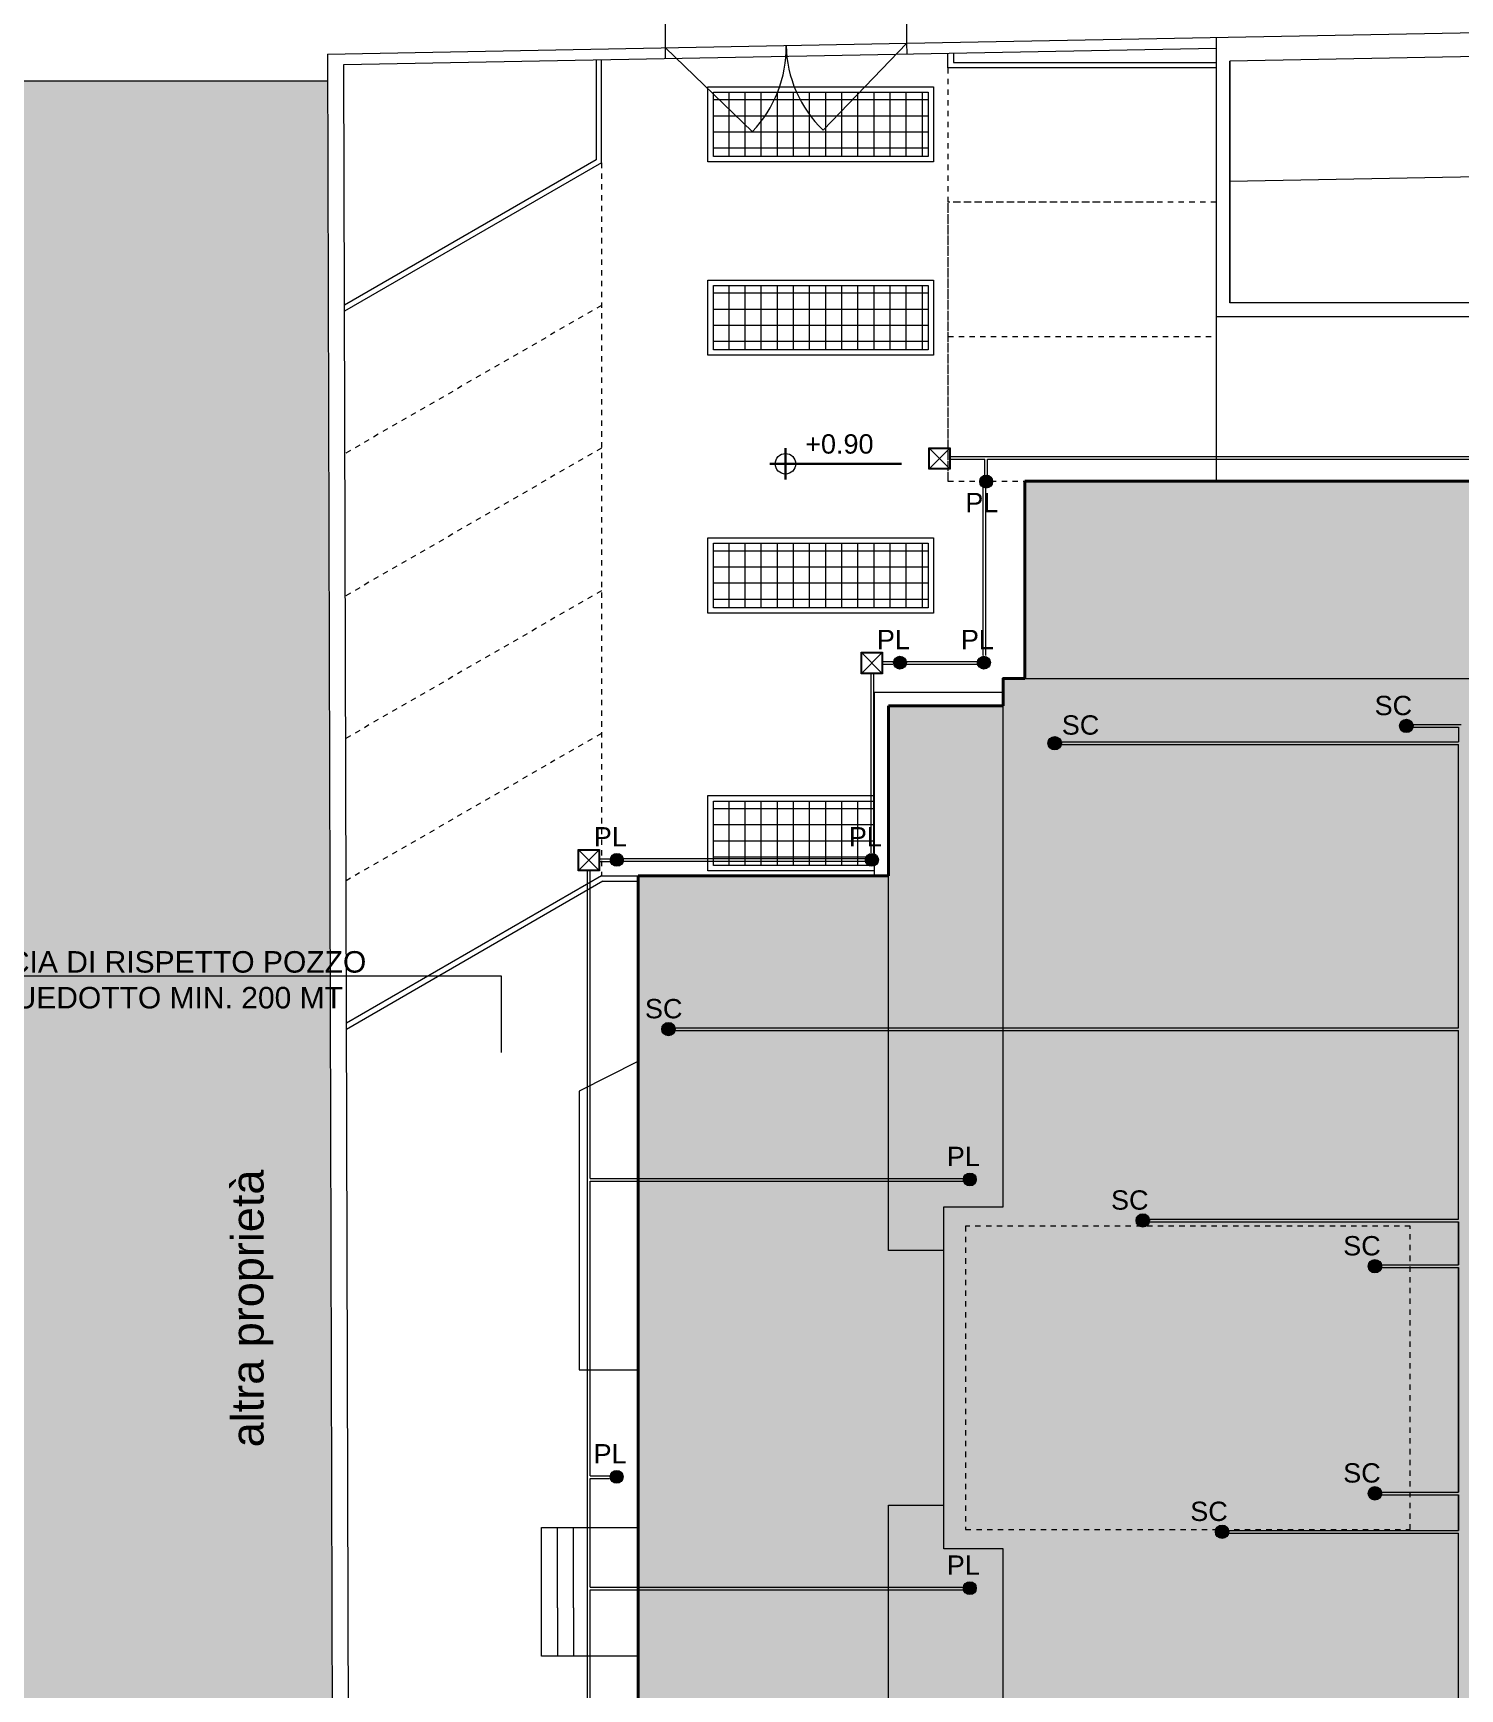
# Model space of a CAD drawing. Header units: millimetres. Extents: x -19 to 261, y -91 to 25.
# Drawn here: x 72.54 to 99.11, y -47.89 to -17.06 of the extents above; entities that cross this region are included whole.
import ezdxf

# ---------------------------------------------------------------- set-up
doc = ezdxf.new("R2010")
doc.units = ezdxf.units.MM
doc.linetypes.add('ALL_S14', pattern=[0.08, 0, -0.08])
doc.linetypes.add('LINEA-LINEETTE2_S13', pattern=[0.1, 0, -0.1])
for name, color, linetype, lineweight, true_color in [('XR$4$Pareti', 7, 'Continuous', 30, 0x000000), ('XR$4$Scale', 7, 'Continuous', 18, 0x000000), ('XR$4$STANDARD_1', 7, 'Continuous', 18, 0x000000), ('XR$4$Testo generale', 7, 'Continuous', 18, 0x000000)]:
    doc.layers.add(name, color=color, linetype=linetype, lineweight=lineweight, true_color=true_color)
doc.styles.add('ARIAL', font='arial.ttf')
pattern_1 = [(0, (0, 0), (0, 0.3), []), (90, (0, 0), (-0.3, 2e-17), [])]

msp = doc.modelspace()

# ---------------------------------------------------------------- hatches: boundary and pattern name
at = {"layer": 'XR$4$STANDARD_1', "lineweight": 5, "true_color": 0x0000ff}
h = msp.add_hatch(dxfattribs=at)
h.set_pattern_fill('RETINO', color=5, scale=0.75, style=0, pattern_type=2)
h.set_pattern_definition([(0, (1.5, 1.5), (0.75, 0.75), [0.75, -0.75]), (90, (1.5, 1.5), (-0.75, 0.75), [0.75, -0.75])])
h.paths.add_polyline_path([(63.85, -5.361), (33.781, -5.361), (33.781, -19.979), (42.397, -19.979), (42.397, -18.979), (51.397, -18.979), (51.397, -19.979), (57.397, -19.979), (57.397, -23.979), (58.897, -23.979), (58.897, -27.479), (56.897, -27.479), (56.897, -30.979), (53.397, -30.979), (53.397, -31.979), (40.897, -31.979), (40.897, -30.979), (33.781, -30.979), (33.781, -79.858), (47.301, -79.799), (47.31, -71.607), (48.194, -71.612), (48.194, -68.151), (47.194, -68.151), (47.194, -63.651), (50.694, -63.651), (50.694, -61.651), (55.694, -61.651), (55.694, -59.651), (56.694, -59.651), (56.694, -54.151), (54.694, -54.151), (54.694, -49.651), (57.694, -49.651), (57.694, -48.151), (64.194, -48.151), (64.194, -51.151), (70.194, -51.151), (70.194, -56.151), (69.194, -56.151), (69.194, -64.151), (70.194, -64.151), (70.194, -69.151), (69.194, -69.151), (69.194, -71.653), (71.806, -71.653), (71.806, -62.797), (78.148, -62.793), (78.027, -17.953), (63.85, -17.953)], flags=0)
h = msp.add_hatch(dxfattribs=at)
h.set_pattern_fill('TRATTEGGIO_4', color=5, scale=0.2, style=0, pattern_type=2)
h.set_pattern_definition(pattern_1)
h.paths.add_polyline_path([(89.208, -18.16), (85.208, -18.16), (85.208, -19.36), (89.208, -19.36)], flags=0)
h = msp.add_hatch(dxfattribs=at)
h.set_pattern_fill('TRATTEGGIO_4', color=5, scale=0.2, style=0, pattern_type=2)
h.set_pattern_definition(pattern_1)
h.paths.add_polyline_path([(89.208, -22.96), (89.208, -21.76), (85.208, -21.76), (85.208, -22.96)], flags=0)
at = {"layer": 'XR$4$STANDARD_1', "lineweight": 18, "true_color": 0x009999}
for points in [[(90.409, -25.406), (90.409, -25.4), (90.408, -25.394), (90.407, -25.387), (90.405, -25.381), (90.404, -25.375), (90.401, -25.369), (90.399, -25.364), (90.396, -25.358), (90.393, -25.352), (90.39, -25.347), (90.387, -25.342), (90.383, -25.337), (90.379, -25.332), (90.374, -25.328), (90.37, -25.323), (90.365, -25.319), (90.36, -25.315), (90.355, -25.312), (90.349, -25.308), (90.344, -25.305), (90.338, -25.303), (90.332, -25.3), (90.327, -25.298), (90.32, -25.296), (90.314, -25.295), (90.308, -25.294), (90.302, -25.293), (90.296, -25.293), (90.289, -25.292), (90.283, -25.293), (90.277, -25.293), (90.271, -25.294), (90.264, -25.295), (90.258, -25.296), (90.252, -25.298), (90.246, -25.3), (90.241, -25.303), (90.235, -25.305), (90.229, -25.308), (90.224, -25.312), (90.219, -25.315), (90.214, -25.319), (90.209, -25.323), (90.205, -25.328), (90.2, -25.332), (90.196, -25.337), (90.192, -25.342), (90.189, -25.347), (90.186, -25.352), (90.183, -25.358), (90.18, -25.364), (90.177, -25.369), (90.175, -25.375), (90.174, -25.381), (90.172, -25.387), (90.171, -25.394), (90.17, -25.4), (90.17, -25.406), (90.169, -25.412), (90.17, -25.419), (90.17, -25.425), (90.171, -25.431), (90.172, -25.437), (90.174, -25.443), (90.175, -25.449), (90.177, -25.455), (90.18, -25.461), (90.183, -25.467), (90.186, -25.472), (90.189, -25.478), (90.192, -25.483), (90.196, -25.488), (90.2, -25.493), (90.205, -25.497), (90.209, -25.502), (90.214, -25.506), (90.219, -25.509), (90.224, -25.513), (90.229, -25.516), (90.235, -25.519), (90.241, -25.522), (90.246, -25.524), (90.252, -25.526), (90.258, -25.528), (90.264, -25.53), (90.271, -25.531), (90.277, -25.532), (90.283, -25.532), (90.289, -25.532), (90.296, -25.532), (90.302, -25.532), (90.308, -25.531), (90.314, -25.53), (90.32, -25.528), (90.327, -25.526), (90.332, -25.524), (90.338, -25.522), (90.344, -25.519), (90.349, -25.516), (90.355, -25.513), (90.36, -25.509), (90.365, -25.506), (90.37, -25.502), (90.374, -25.497), (90.379, -25.493), (90.383, -25.488), (90.387, -25.483), (90.39, -25.478), (90.393, -25.472), (90.396, -25.467), (90.399, -25.461), (90.401, -25.455), (90.404, -25.449), (90.405, -25.443), (90.407, -25.437), (90.408, -25.431), (90.409, -25.425), (90.409, -25.419), (90.409, -25.412)], [(88.563, -28.776), (88.563, -28.77), (88.564, -28.764), (88.565, -28.758), (88.567, -28.752), (88.568, -28.746), (88.57, -28.74), (88.573, -28.734), (88.576, -28.728), (88.579, -28.723), (88.582, -28.717), (88.585, -28.712), (88.589, -28.707), (88.593, -28.702), (88.598, -28.698), (88.602, -28.693), (88.607, -28.689), (88.612, -28.686), (88.617, -28.682), (88.623, -28.679), (88.628, -28.676), (88.634, -28.673), (88.639, -28.671), (88.645, -28.668), (88.651, -28.667), (88.658, -28.665), (88.664, -28.664), (88.67, -28.663), (88.676, -28.663), (88.683, -28.663), (88.689, -28.663), (88.695, -28.663), (88.701, -28.664), (88.707, -28.665), (88.714, -28.667), (88.72, -28.668), (88.726, -28.671), (88.731, -28.673), (88.737, -28.676), (88.743, -28.679), (88.748, -28.682), (88.753, -28.686), (88.758, -28.689), (88.763, -28.693), (88.767, -28.698), (88.772, -28.702), (88.776, -28.707), (88.78, -28.712), (88.783, -28.717), (88.786, -28.723), (88.789, -28.728), (88.792, -28.734), (88.795, -28.74), (88.797, -28.746), (88.798, -28.752), (88.8, -28.758), (88.801, -28.764), (88.802, -28.77), (88.802, -28.776), (88.803, -28.783), (88.802, -28.789), (88.802, -28.795), (88.801, -28.801), (88.8, -28.808), (88.798, -28.814), (88.797, -28.82), (88.795, -28.826), (88.792, -28.831), (88.789, -28.837), (88.786, -28.843), (88.783, -28.848), (88.78, -28.853), (88.776, -28.858), (88.772, -28.863), (88.767, -28.867), (88.763, -28.872), (88.758, -28.876), (88.753, -28.88), (88.748, -28.883), (88.743, -28.887), (88.737, -28.89), (88.731, -28.892), (88.726, -28.895), (88.72, -28.897), (88.714, -28.898), (88.707, -28.9), (88.701, -28.901), (88.695, -28.902), (88.689, -28.902), (88.683, -28.903), (88.676, -28.902), (88.67, -28.902), (88.664, -28.901), (88.658, -28.9), (88.651, -28.898), (88.645, -28.897), (88.639, -28.895), (88.634, -28.892), (88.628, -28.89), (88.623, -28.887), (88.617, -28.883), (88.612, -28.88), (88.607, -28.876), (88.602, -28.872), (88.598, -28.867), (88.593, -28.863), (88.589, -28.858), (88.585, -28.853), (88.582, -28.848), (88.579, -28.843), (88.576, -28.837), (88.573, -28.831), (88.57, -28.826), (88.568, -28.82), (88.567, -28.814), (88.565, -28.808), (88.564, -28.801), (88.563, -28.795), (88.563, -28.789), (88.563, -28.783)], [(90.128, -28.776), (90.128, -28.77), (90.129, -28.764), (90.13, -28.758), (90.132, -28.752), (90.133, -28.746), (90.135, -28.74), (90.138, -28.734), (90.141, -28.728), (90.144, -28.723), (90.147, -28.717), (90.15, -28.712), (90.154, -28.707), (90.158, -28.702), (90.163, -28.698), (90.167, -28.693), (90.172, -28.689), (90.177, -28.686), (90.182, -28.682), (90.187, -28.679), (90.193, -28.676), (90.199, -28.673), (90.204, -28.671), (90.21, -28.668), (90.216, -28.667), (90.223, -28.665), (90.229, -28.664), (90.235, -28.663), (90.241, -28.663), (90.247, -28.663), (90.254, -28.663), (90.26, -28.663), (90.266, -28.664), (90.272, -28.665), (90.279, -28.667), (90.285, -28.668), (90.291, -28.671), (90.296, -28.673), (90.302, -28.676), (90.307, -28.679), (90.313, -28.682), (90.318, -28.686), (90.323, -28.689), (90.328, -28.693), (90.332, -28.698), (90.337, -28.702), (90.341, -28.707), (90.345, -28.712), (90.348, -28.717), (90.351, -28.723), (90.354, -28.728), (90.357, -28.734), (90.36, -28.74), (90.362, -28.746), (90.363, -28.752), (90.365, -28.758), (90.366, -28.764), (90.367, -28.77), (90.367, -28.776), (90.367, -28.783), (90.367, -28.789), (90.367, -28.795), (90.366, -28.801), (90.365, -28.808), (90.363, -28.814), (90.362, -28.82), (90.36, -28.826), (90.357, -28.831), (90.354, -28.837), (90.351, -28.843), (90.348, -28.848), (90.345, -28.853), (90.341, -28.858), (90.337, -28.863), (90.332, -28.867), (90.328, -28.872), (90.323, -28.876), (90.318, -28.88), (90.313, -28.883), (90.307, -28.887), (90.302, -28.89), (90.296, -28.892), (90.291, -28.895), (90.285, -28.897), (90.279, -28.898), (90.272, -28.9), (90.266, -28.901), (90.26, -28.902), (90.254, -28.902), (90.247, -28.903), (90.241, -28.902), (90.235, -28.902), (90.229, -28.901), (90.223, -28.9), (90.216, -28.898), (90.21, -28.897), (90.204, -28.895), (90.199, -28.892), (90.193, -28.89), (90.187, -28.887), (90.182, -28.883), (90.177, -28.88), (90.172, -28.876), (90.167, -28.872), (90.163, -28.867), (90.158, -28.863), (90.154, -28.858), (90.15, -28.853), (90.147, -28.848), (90.144, -28.843), (90.141, -28.837), (90.138, -28.831), (90.135, -28.826), (90.133, -28.82), (90.132, -28.814), (90.13, -28.808), (90.129, -28.801), (90.128, -28.795), (90.128, -28.789), (90.127, -28.783)], [(83.291, -32.449), (83.291, -32.443), (83.292, -32.437), (83.293, -32.431), (83.295, -32.425), (83.297, -32.419), (83.299, -32.413), (83.301, -32.407), (83.304, -32.401), (83.307, -32.396), (83.31, -32.39), (83.314, -32.385), (83.318, -32.38), (83.322, -32.375), (83.326, -32.371), (83.331, -32.367), (83.335, -32.362), (83.34, -32.359), (83.345, -32.355), (83.351, -32.352), (83.356, -32.349), (83.362, -32.346), (83.368, -32.344), (83.374, -32.342), (83.38, -32.34), (83.386, -32.338), (83.392, -32.337), (83.398, -32.336), (83.405, -32.336), (83.411, -32.336), (83.417, -32.336), (83.423, -32.336), (83.43, -32.337), (83.436, -32.338), (83.442, -32.34), (83.448, -32.342), (83.454, -32.344), (83.46, -32.346), (83.465, -32.349), (83.471, -32.352), (83.476, -32.355), (83.481, -32.359), (83.486, -32.362), (83.491, -32.367), (83.496, -32.371), (83.5, -32.375), (83.504, -32.38), (83.508, -32.385), (83.511, -32.39), (83.515, -32.396), (83.518, -32.401), (83.52, -32.407), (83.523, -32.413), (83.525, -32.419), (83.527, -32.425), (83.528, -32.431), (83.529, -32.437), (83.53, -32.443), (83.531, -32.449), (83.531, -32.456), (83.531, -32.462), (83.53, -32.468), (83.529, -32.474), (83.528, -32.481), (83.527, -32.487), (83.525, -32.493), (83.523, -32.499), (83.52, -32.505), (83.518, -32.51), (83.515, -32.516), (83.511, -32.521), (83.508, -32.526), (83.504, -32.531), (83.5, -32.536), (83.496, -32.541), (83.491, -32.545), (83.486, -32.549), (83.481, -32.553), (83.476, -32.556), (83.471, -32.56), (83.465, -32.563), (83.46, -32.565), (83.454, -32.568), (83.448, -32.57), (83.442, -32.572), (83.436, -32.573), (83.43, -32.574), (83.423, -32.575), (83.417, -32.576), (83.411, -32.576), (83.405, -32.576), (83.398, -32.575), (83.392, -32.574), (83.386, -32.573), (83.38, -32.572), (83.374, -32.57), (83.368, -32.568), (83.362, -32.565), (83.356, -32.563), (83.351, -32.56), (83.345, -32.556), (83.34, -32.553), (83.335, -32.549), (83.331, -32.545), (83.326, -32.541), (83.322, -32.536), (83.318, -32.531), (83.314, -32.526), (83.31, -32.521), (83.307, -32.516), (83.304, -32.51), (83.301, -32.505), (83.299, -32.499), (83.297, -32.493), (83.295, -32.487), (83.293, -32.481), (83.292, -32.474), (83.291, -32.468), (83.291, -32.462), (83.291, -32.456)], [(88.041, -32.449), (88.041, -32.443), (88.042, -32.437), (88.043, -32.431), (88.045, -32.425), (88.047, -32.419), (88.049, -32.413), (88.051, -32.407), (88.054, -32.401), (88.057, -32.396), (88.06, -32.39), (88.064, -32.385), (88.068, -32.38), (88.072, -32.375), (88.076, -32.371), (88.081, -32.367), (88.085, -32.362), (88.09, -32.359), (88.095, -32.355), (88.101, -32.352), (88.106, -32.349), (88.112, -32.346), (88.118, -32.344), (88.124, -32.342), (88.13, -32.34), (88.136, -32.338), (88.142, -32.337), (88.148, -32.336), (88.155, -32.336), (88.161, -32.336), (88.167, -32.336), (88.173, -32.336), (88.18, -32.337), (88.186, -32.338), (88.192, -32.34), (88.198, -32.342), (88.204, -32.344), (88.21, -32.346), (88.215, -32.349), (88.221, -32.352), (88.226, -32.355), (88.231, -32.359), (88.236, -32.362), (88.241, -32.367), (88.246, -32.371), (88.25, -32.375), (88.254, -32.38), (88.258, -32.385), (88.261, -32.39), (88.265, -32.396), (88.268, -32.401), (88.27, -32.407), (88.273, -32.413), (88.275, -32.419), (88.277, -32.425), (88.278, -32.431), (88.279, -32.437), (88.28, -32.443), (88.281, -32.449), (88.281, -32.456), (88.281, -32.462), (88.28, -32.468), (88.279, -32.474), (88.278, -32.481), (88.277, -32.487), (88.275, -32.493), (88.273, -32.499), (88.27, -32.505), (88.268, -32.51), (88.265, -32.516), (88.261, -32.521), (88.258, -32.526), (88.254, -32.531), (88.25, -32.536), (88.246, -32.541), (88.241, -32.545), (88.236, -32.549), (88.231, -32.553), (88.226, -32.556), (88.221, -32.56), (88.215, -32.563), (88.21, -32.565), (88.204, -32.568), (88.198, -32.57), (88.192, -32.572), (88.186, -32.573), (88.18, -32.574), (88.173, -32.575), (88.167, -32.576), (88.161, -32.576), (88.155, -32.576), (88.148, -32.575), (88.142, -32.574), (88.136, -32.573), (88.13, -32.572), (88.124, -32.57), (88.118, -32.568), (88.112, -32.565), (88.106, -32.563), (88.101, -32.56), (88.095, -32.556), (88.09, -32.553), (88.085, -32.549), (88.081, -32.545), (88.076, -32.541), (88.072, -32.536), (88.068, -32.531), (88.064, -32.526), (88.06, -32.521), (88.057, -32.516), (88.054, -32.51), (88.051, -32.505), (88.049, -32.499), (88.047, -32.493), (88.045, -32.487), (88.043, -32.481), (88.042, -32.474), (88.041, -32.468), (88.041, -32.462), (88.041, -32.456)], [(89.865, -38.401), (89.865, -38.394), (89.866, -38.388), (89.867, -38.382), (89.869, -38.376), (89.87, -38.37), (89.873, -38.364), (89.875, -38.358), (89.878, -38.352), (89.881, -38.347), (89.884, -38.342), (89.888, -38.336), (89.891, -38.331), (89.895, -38.327), (89.9, -38.322), (89.904, -38.318), (89.909, -38.314), (89.914, -38.31), (89.919, -38.306), (89.925, -38.303), (89.93, -38.3), (89.936, -38.297), (89.942, -38.295), (89.948, -38.293), (89.954, -38.291), (89.96, -38.29), (89.966, -38.288), (89.972, -38.288), (89.978, -38.287), (89.985, -38.287), (89.991, -38.287), (89.997, -38.288), (90.003, -38.288), (90.01, -38.29), (90.016, -38.291), (90.022, -38.293), (90.028, -38.295), (90.033, -38.297), (90.039, -38.3), (90.045, -38.303), (90.05, -38.306), (90.055, -38.31), (90.06, -38.314), (90.065, -38.318), (90.069, -38.322), (90.074, -38.327), (90.078, -38.331), (90.082, -38.336), (90.085, -38.342), (90.089, -38.347), (90.092, -38.352), (90.094, -38.358), (90.097, -38.364), (90.099, -38.37), (90.101, -38.376), (90.102, -38.382), (90.103, -38.388), (90.104, -38.394), (90.104, -38.401), (90.105, -38.407), (90.104, -38.413), (90.104, -38.419), (90.103, -38.426), (90.102, -38.432), (90.101, -38.438), (90.099, -38.444), (90.097, -38.45), (90.094, -38.456), (90.092, -38.461), (90.089, -38.467), (90.085, -38.472), (90.082, -38.477), (90.078, -38.482), (90.074, -38.487), (90.069, -38.492), (90.065, -38.496), (90.06, -38.5), (90.055, -38.504), (90.05, -38.508), (90.045, -38.511), (90.039, -38.514), (90.033, -38.517), (90.028, -38.519), (90.022, -38.521), (90.016, -38.523), (90.01, -38.524), (90.003, -38.525), (89.997, -38.526), (89.991, -38.527), (89.985, -38.527), (89.978, -38.527), (89.972, -38.526), (89.966, -38.525), (89.96, -38.524), (89.954, -38.523), (89.948, -38.521), (89.942, -38.519), (89.936, -38.517), (89.93, -38.514), (89.925, -38.511), (89.919, -38.508), (89.914, -38.504), (89.909, -38.5), (89.904, -38.496), (89.9, -38.492), (89.895, -38.487), (89.891, -38.482), (89.888, -38.477), (89.884, -38.472), (89.881, -38.467), (89.878, -38.461), (89.875, -38.456), (89.873, -38.45), (89.87, -38.444), (89.869, -38.438), (89.867, -38.432), (89.866, -38.426), (89.865, -38.419), (89.865, -38.413), (89.865, -38.407)], [(83.287, -43.938), (83.288, -43.932), (83.288, -43.926), (83.29, -43.919), (83.291, -43.913), (83.293, -43.907), (83.295, -43.901), (83.297, -43.896), (83.3, -43.89), (83.303, -43.884), (83.306, -43.879), (83.31, -43.874), (83.314, -43.869), (83.318, -43.864), (83.322, -43.86), (83.327, -43.855), (83.331, -43.851), (83.336, -43.847), (83.342, -43.844), (83.347, -43.841), (83.352, -43.838), (83.358, -43.835), (83.364, -43.832), (83.37, -43.83), (83.376, -43.829), (83.382, -43.827), (83.388, -43.826), (83.394, -43.825), (83.401, -43.825), (83.407, -43.824), (83.413, -43.825), (83.419, -43.825), (83.426, -43.826), (83.432, -43.827), (83.438, -43.829), (83.444, -43.83), (83.45, -43.832), (83.456, -43.835), (83.461, -43.838), (83.467, -43.841), (83.472, -43.844), (83.477, -43.847), (83.482, -43.851), (83.487, -43.855), (83.492, -43.86), (83.496, -43.864), (83.5, -43.869), (83.504, -43.874), (83.508, -43.879), (83.511, -43.884), (83.514, -43.89), (83.517, -43.896), (83.519, -43.901), (83.521, -43.907), (83.523, -43.913), (83.524, -43.919), (83.525, -43.926), (83.526, -43.932), (83.527, -43.938), (83.527, -43.944), (83.527, -43.951), (83.526, -43.957), (83.525, -43.963), (83.524, -43.969), (83.523, -43.976), (83.521, -43.982), (83.519, -43.987), (83.517, -43.993), (83.514, -43.999), (83.511, -44.004), (83.508, -44.01), (83.504, -44.015), (83.5, -44.02), (83.496, -44.025), (83.492, -44.029), (83.487, -44.034), (83.482, -44.038), (83.477, -44.042), (83.472, -44.045), (83.467, -44.048), (83.461, -44.051), (83.456, -44.054), (83.45, -44.056), (83.444, -44.059), (83.438, -44.06), (83.432, -44.062), (83.426, -44.063), (83.419, -44.064), (83.413, -44.064), (83.407, -44.064), (83.401, -44.064), (83.394, -44.064), (83.388, -44.063), (83.382, -44.062), (83.376, -44.06), (83.37, -44.059), (83.364, -44.056), (83.358, -44.054), (83.352, -44.051), (83.347, -44.048), (83.342, -44.045), (83.336, -44.042), (83.331, -44.038), (83.327, -44.034), (83.322, -44.029), (83.318, -44.025), (83.314, -44.02), (83.31, -44.015), (83.306, -44.01), (83.303, -44.004), (83.3, -43.999), (83.297, -43.993), (83.295, -43.987), (83.293, -43.982), (83.291, -43.976), (83.29, -43.969), (83.288, -43.963), (83.288, -43.957), (83.287, -43.951), (83.287, -43.944)], [(89.865, -46.011), (89.865, -46.004), (89.866, -45.998), (89.867, -45.992), (89.869, -45.986), (89.87, -45.98), (89.873, -45.974), (89.875, -45.968), (89.878, -45.962), (89.881, -45.957), (89.884, -45.952), (89.888, -45.946), (89.891, -45.941), (89.895, -45.937), (89.9, -45.932), (89.904, -45.928), (89.909, -45.924), (89.914, -45.92), (89.919, -45.916), (89.925, -45.913), (89.93, -45.91), (89.936, -45.907), (89.942, -45.905), (89.948, -45.903), (89.954, -45.901), (89.96, -45.9), (89.966, -45.898), (89.972, -45.898), (89.978, -45.897), (89.985, -45.897), (89.991, -45.897), (89.997, -45.898), (90.003, -45.898), (90.01, -45.9), (90.016, -45.901), (90.022, -45.903), (90.028, -45.905), (90.033, -45.907), (90.039, -45.91), (90.045, -45.913), (90.05, -45.916), (90.055, -45.92), (90.06, -45.924), (90.065, -45.928), (90.069, -45.932), (90.074, -45.937), (90.078, -45.941), (90.082, -45.946), (90.085, -45.952), (90.089, -45.957), (90.092, -45.962), (90.094, -45.968), (90.097, -45.974), (90.099, -45.98), (90.101, -45.986), (90.102, -45.992), (90.103, -45.998), (90.104, -46.004), (90.104, -46.011), (90.105, -46.017), (90.104, -46.023), (90.104, -46.029), (90.103, -46.036), (90.102, -46.042), (90.101, -46.048), (90.099, -46.054), (90.097, -46.06), (90.094, -46.066), (90.092, -46.071), (90.089, -46.077), (90.085, -46.082), (90.082, -46.087), (90.078, -46.092), (90.074, -46.097), (90.069, -46.102), (90.065, -46.106), (90.06, -46.11), (90.055, -46.114), (90.05, -46.118), (90.045, -46.121), (90.039, -46.124), (90.033, -46.127), (90.028, -46.129), (90.022, -46.131), (90.016, -46.133), (90.01, -46.134), (90.003, -46.135), (89.997, -46.136), (89.991, -46.137), (89.985, -46.137), (89.978, -46.137), (89.972, -46.136), (89.966, -46.135), (89.96, -46.134), (89.954, -46.133), (89.948, -46.131), (89.942, -46.129), (89.936, -46.127), (89.93, -46.124), (89.925, -46.121), (89.919, -46.118), (89.914, -46.114), (89.909, -46.11), (89.904, -46.106), (89.9, -46.102), (89.895, -46.097), (89.891, -46.092), (89.888, -46.087), (89.884, -46.082), (89.881, -46.077), (89.878, -46.071), (89.875, -46.066), (89.873, -46.06), (89.87, -46.054), (89.869, -46.048), (89.867, -46.042), (89.866, -46.036), (89.865, -46.029), (89.865, -46.023), (89.865, -46.017)]]:
    msp.add_hatch(color=134, dxfattribs=at).paths.add_polyline_path(points, flags=0)
at = {"layer": 'XR$4$STANDARD_1', "lineweight": 18, "true_color": 0xffff9b}
for points in [[(91.006, -25.405), (91.006, -29.08), (101.342, -29.08), (101.342, -26.92), (104.846, -26.92), (104.846, -25.405)], [(90.603, -29.08), (90.603, -38.915), (89.498, -38.915), (89.498, -45.285), (90.603, -45.285), (90.603, -55.12), (105.243, -55.12), (105.243, -29.08)], [(88.471, -39.73), (89.498, -39.73), (89.498, -38.915), (90.603, -38.915), (90.603, -29.59), (88.471, -29.59)], [(88.471, -32.755), (83.806, -32.755), (83.806, -58.795), (91.006, -58.795), (91.006, -55.12), (90.603, -55.12), (90.603, -54.61), (88.471, -54.61), (88.471, -44.47), (89.498, -44.47), (89.498, -39.73), (88.471, -39.73)], [(88.471, -44.47), (88.471, -54.61), (90.603, -54.61), (90.603, -45.285), (89.498, -45.285), (89.498, -44.47)]]:
    msp.add_hatch(color=51, dxfattribs=at).paths.add_polyline_path(points, flags=0)
at = {"layer": 'XR$4$STANDARD_1', "lineweight": 5, "true_color": 0x0000ff}
h = msp.add_hatch(dxfattribs=at)
h.set_pattern_fill('TRATTEGGIO_4', color=5, scale=0.2, style=0, pattern_type=2)
h.set_pattern_definition(pattern_1)
h.paths.add_polyline_path([(85.208, -26.56), (85.208, -27.76), (89.208, -27.76), (89.208, -26.56)], flags=0)
at = {"layer": 'XR$4$STANDARD_1', "lineweight": 18, "true_color": 0xf62d00}
for points in [[(98.237, -29.984), (98.239, -29.962), (98.237, -29.94), (98.231, -29.919), (98.222, -29.899), (98.209, -29.882), (98.194, -29.866), (98.176, -29.854), (98.156, -29.844), (98.135, -29.839), (98.114, -29.837), (98.092, -29.839), (98.071, -29.844), (98.051, -29.854), (98.033, -29.866), (98.018, -29.882), (98.005, -29.899), (97.996, -29.919), (97.991, -29.94), (97.989, -29.962), (97.991, -29.984), (97.996, -30.005), (98.005, -30.024), (98.018, -30.042), (98.033, -30.058), (98.051, -30.07), (98.071, -30.079), (98.092, -30.085), (98.114, -30.087), (98.135, -30.085), (98.156, -30.079), (98.176, -30.07), (98.194, -30.058), (98.209, -30.042), (98.222, -30.024), (98.231, -30.005)], [(91.649, -30.191), (91.635, -30.18), (91.62, -30.172), (91.604, -30.165), (91.587, -30.161), (91.57, -30.159), (91.552, -30.16), (91.535, -30.163), (91.519, -30.168), (91.503, -30.176), (91.488, -30.186), (91.475, -30.197), (91.464, -30.211), (91.455, -30.225), (91.448, -30.241), (91.443, -30.258), (91.441, -30.275), (91.441, -30.293), (91.443, -30.31), (91.448, -30.327), (91.455, -30.343), (91.464, -30.358), (91.475, -30.371), (91.488, -30.383), (91.503, -30.392), (91.519, -30.4), (91.535, -30.405), (91.552, -30.408), (91.57, -30.409), (91.587, -30.407), (91.604, -30.403), (91.62, -30.396), (91.635, -30.388), (91.649, -30.377), (91.661, -30.364), (91.671, -30.35), (91.68, -30.335), (91.685, -30.319), (91.689, -30.302), (91.69, -30.284), (91.689, -30.267), (91.685, -30.25), (91.68, -30.233), (91.671, -30.218), (91.661, -30.204)], [(84.496, -35.585), (84.49, -35.564), (84.481, -35.545), (84.468, -35.527), (84.453, -35.511), (84.435, -35.499), (84.415, -35.49), (84.394, -35.484), (84.372, -35.482), (84.351, -35.484), (84.33, -35.49), (84.31, -35.499), (84.292, -35.511), (84.277, -35.527), (84.264, -35.545), (84.255, -35.564), (84.249, -35.585), (84.247, -35.607), (84.249, -35.629), (84.255, -35.65), (84.264, -35.67), (84.277, -35.687), (84.292, -35.703), (84.31, -35.715), (84.33, -35.725), (84.351, -35.73), (84.372, -35.732), (84.394, -35.73), (84.415, -35.725), (84.435, -35.715), (84.453, -35.703), (84.468, -35.687), (84.481, -35.67), (84.49, -35.65), (84.496, -35.629), (84.497, -35.607)], [(93.328, -39.149), (93.323, -39.128), (93.313, -39.108), (93.301, -39.09), (93.285, -39.075), (93.268, -39.062), (93.248, -39.053), (93.227, -39.047), (93.205, -39.045), (93.183, -39.047), (93.162, -39.053), (93.143, -39.062), (93.125, -39.075), (93.109, -39.09), (93.097, -39.108), (93.088, -39.128), (93.082, -39.149), (93.08, -39.17), (93.082, -39.192), (93.088, -39.213), (93.097, -39.233), (93.109, -39.251), (93.125, -39.266), (93.143, -39.279), (93.162, -39.288), (93.183, -39.294), (93.205, -39.295), (93.227, -39.294), (93.248, -39.288), (93.268, -39.279), (93.285, -39.266), (93.301, -39.251), (93.313, -39.233), (93.323, -39.213), (93.328, -39.192), (93.33, -39.17)], [(97.654, -40.022), (97.652, -40), (97.646, -39.979), (97.637, -39.959), (97.624, -39.942), (97.609, -39.926), (97.591, -39.914), (97.571, -39.904), (97.55, -39.899), (97.529, -39.897), (97.507, -39.899), (97.486, -39.904), (97.466, -39.914), (97.448, -39.926), (97.433, -39.942), (97.42, -39.959), (97.411, -39.979), (97.406, -40), (97.404, -40.022), (97.406, -40.044), (97.411, -40.065), (97.42, -40.084), (97.433, -40.102), (97.448, -40.118), (97.466, -40.13), (97.486, -40.139), (97.507, -40.145), (97.529, -40.147), (97.55, -40.145), (97.571, -40.139), (97.591, -40.13), (97.609, -40.118), (97.624, -40.102), (97.637, -40.084), (97.646, -40.065), (97.652, -40.044)], [(97.652, -44.23), (97.646, -44.209), (97.637, -44.189), (97.624, -44.172), (97.609, -44.156), (97.591, -44.144), (97.571, -44.134), (97.55, -44.129), (97.529, -44.127), (97.507, -44.129), (97.486, -44.134), (97.466, -44.144), (97.448, -44.156), (97.433, -44.172), (97.42, -44.189), (97.411, -44.209), (97.406, -44.23), (97.404, -44.252), (97.406, -44.274), (97.411, -44.295), (97.42, -44.314), (97.433, -44.332), (97.448, -44.348), (97.466, -44.36), (97.486, -44.369), (97.507, -44.375), (97.529, -44.377), (97.55, -44.375), (97.571, -44.369), (97.591, -44.36), (97.609, -44.348), (97.624, -44.332), (97.637, -44.314), (97.646, -44.295), (97.652, -44.274), (97.654, -44.252)], [(94.803, -44.937), (94.798, -44.922), (94.792, -44.908), (94.784, -44.895), (94.774, -44.883), (94.763, -44.872), (94.751, -44.863), (94.737, -44.855), (94.723, -44.849), (94.708, -44.845), (94.693, -44.843), (94.678, -44.842), (94.662, -44.844), (94.647, -44.847), (94.633, -44.852), (94.619, -44.859), (94.606, -44.867), (94.595, -44.877), (94.584, -44.889), (94.575, -44.901), (94.568, -44.915), (94.564, -44.925), (94.564, -44.925), (94.558, -44.945), (94.557, -44.967), (94.558, -44.989), (94.564, -45.01), (94.573, -45.03), (94.586, -45.048), (94.601, -45.063), (94.619, -45.075), (94.639, -45.085), (94.66, -45.09), (94.682, -45.092), (94.703, -45.09), (94.724, -45.085), (94.744, -45.075), (94.762, -45.063), (94.777, -45.048), (94.79, -45.03), (94.799, -45.01), (94.805, -44.989), (94.807, -44.967), (94.805, -44.945), (94.803, -44.939), (94.803, -44.939)]]:
    msp.add_hatch(color=20, dxfattribs=at).paths.add_polyline_path(points, flags=0)
at = {"layer": 'XR$4$STANDARD_1', "lineweight": 5, "true_color": 0x0000ff}
h = msp.add_hatch(dxfattribs=at)
h.set_pattern_fill('TRATTEGGIO_4', color=5, scale=0.2, style=0, pattern_type=2)
h.set_pattern_definition(pattern_1)
h.paths.add_polyline_path([(88.208, -32.56), (88.208, -31.36), (85.208, -31.36), (85.208, -32.56)], flags=0)

# ---------------------------------------------------------------- linework, layer by layer
at = {"layer": 'XR$4$Pareti', "color": 18, "lineweight": 18, "true_color": 0x000000}
msp.add_line((91.006, -29.08), (93.411, -29.08), dxfattribs=at)
for points in [[(83.806, -32.755), (88.471, -32.755), (88.471, -29.59), (90.603, -29.59), (90.603, -29.08), (91.006, -29.08), (91.006, -25.405), (94.572, -25.405)], [(93.411, -29.08), (105.243, -29.08), (105.243, -55.12), (93.411, -55.12)], [(93.411, -55.12), (90.603, -55.12), (90.603, -45.285), (89.498, -45.285), (89.498, -38.915), (90.603, -38.915), (90.603, -29.59)], [(101.345, -58.795), (83.806, -58.795), (83.806, -32.755)], [(89.498, -39.73), (88.471, -39.73), (88.471, -32.755)], [(90.603, -54.61), (88.471, -54.61), (88.471, -44.47), (89.498, -44.47)]]:
    msp.add_lwpolyline(points, dxfattribs=at)
at = {"layer": 'XR$4$Scale', "color": 18, "lineweight": 5, "true_color": 0x000000}
for p, q in [((83.803, -36.212), (82.708, -36.762)), ((82.708, -36.762), (82.708, -41.95)), ((82.708, -41.95), (83.803, -41.95))]:
    msp.add_line(p, q, dxfattribs=at)
at = {"layer": 'XR$4$STANDARD_1', "color": 5, "lineweight": 5, "true_color": 0x0000ff}
for p, q in [((84.314, -17.332), (84.314, -16.431)), ((88.813, -17.248), (88.813, -16.602)), ((88.813, -17.248), (109.446, -16.862)), ((78.025, -17.45), (88.813, -17.248)), ((88.813, -17.248), (87.252, -18.868)), ((88.817, -17.448), (88.813, -17.248)), ((94.572, -17.14), (94.572, -25.405)), ((78.025, -17.45), (78.025, -17.953)), ((78.025, -17.45), (78.025, -17.953)), ((78.025, -17.45), (78.025, -17.953)), ((78.025, -17.45), (78.148, -62.793)), ((78.025, -17.45), (78.148, -62.793)), ((78.325, -17.644), (94.572, -17.34)), ((83.025, -17.556), (83.025, -19.419)), ((83.125, -19.476), (83.125, -17.55)), ((84.314, -17.332), (85.934, -18.893)), ((84.318, -17.532), (84.314, -17.332)), ((89.578, -17.71), (89.578, -17.434)), ((89.678, -17.434), (89.678, -17.61)), ((109.446, -17.312), (94.826, -17.586)), ((78.457, -63.072), (78.325, -17.644)), ((94.578, -17.71), (89.578, -17.71)), ((89.678, -17.61), (94.576, -17.61)), ((94.826, -22.085), (94.826, -17.586)), ((94.826, -17.586), (94.826, -22.085)), ((78.025, -17.953), (63.85, -17.953)), ((85.108, -19.46), (85.108, -18.06)), ((85.108, -18.06), (89.308, -18.06)), ((85.208, -19.36), (85.208, -18.16)), ((85.208, -18.16), (89.208, -18.16)), ((89.208, -18.16), (89.208, -19.36)), ((89.308, -18.06), (89.308, -19.46)), ((83.025, -19.419), (78.338, -22.124)), ((89.208, -19.36), (85.208, -19.36)), ((83.125, -19.476), (78.339, -22.24)), ((89.308, -19.46), (85.108, -19.46)), ((108.782, -19.565), (94.826, -19.826)), ((85.108, -23.06), (85.108, -21.66)), ((85.108, -21.66), (89.308, -21.66)), ((85.208, -22.96), (85.208, -21.76)), ((85.208, -21.76), (89.208, -21.76)), ((89.208, -21.76), (89.208, -22.96)), ((89.308, -21.66), (89.308, -23.06)), ((109.446, -22.085), (94.826, -22.085)), ((94.572, -22.335), (101.178, -22.335)), ((89.308, -23.06), (85.108, -23.06)), ((89.208, -22.96), (85.208, -22.96)), ((85.108, -27.86), (85.108, -26.46)), ((85.108, -26.46), (89.308, -26.46)), ((89.308, -26.46), (89.308, -27.86)), ((85.208, -27.76), (85.208, -26.56)), ((85.208, -26.56), (89.208, -26.56)), ((89.208, -26.56), (89.208, -27.76)), ((89.308, -27.86), (85.108, -27.86)), ((89.208, -27.76), (85.208, -27.76)), ((88.208, -32.755), (88.208, -29.33)), ((88.208, -29.33), (90.603, -29.33)), ((85.108, -32.66), (85.108, -31.26)), ((85.108, -31.26), (88.208, -31.26)), ((85.208, -32.56), (85.208, -31.36)), ((85.208, -31.36), (88.208, -31.36)), ((88.208, -32.66), (85.108, -32.66)), ((88.208, -32.56), (85.208, -32.56)), ((83.125, -32.755), (78.376, -35.497)), ((83.152, -32.855), (78.377, -35.612)), ((83.125, -32.755), (83.806, -32.755)), ((83.152, -32.855), (83.806, -32.855)), ((82.006, -44.885), (83.806, -44.885)), ((82.006, -47.285), (82.006, -44.885)), ((82.306, -46.385), (82.306, -44.885)), ((82.606, -46.385), (82.606, -44.885)), ((82.006, -47.03), (82.006, -46.385)), ((82.306, -46.385), (82.306, -47.285)), ((82.606, -46.385), (82.606, -47.285)), ((83.806, -47.285), (82.006, -47.285))]:
    msp.add_line(p, q, dxfattribs=at)
at = {"layer": 'XR$4$STANDARD_1', "color": 18, "linetype": 'LINEA-LINEETTE2_S13', "lineweight": 5, "true_color": 0x000000}
for p, q in [((89.578, -17.71), (89.578, -25.405)), ((83.125, -19.476), (83.125, -32.755)), ((83.125, -19.476), (83.125, -32.755)), ((94.572, -20.21), (89.578, -20.21)), ((93.411, -20.21), (89.578, -20.21)), ((89.578, -20.23), (89.578, -25.405)), ((83.125, -22.132), (78.346, -24.891)), ((83.125, -22.132), (78.346, -24.891)), ((89.578, -22.71), (94.572, -22.71)), ((89.578, -22.71), (93.411, -22.71)), ((83.125, -24.788), (78.354, -27.542)), ((83.125, -24.788), (78.354, -27.542)), ((89.578, -25.405), (91.007, -25.405)), ((89.578, -25.405), (91.007, -25.405)), ((83.125, -27.444), (78.362, -30.194)), ((83.125, -27.444), (78.362, -30.194)), ((83.125, -30.1), (78.369, -32.845)), ((83.125, -30.1), (78.369, -32.845))]:
    msp.add_line(p, q, dxfattribs=at)
at = {"layer": 'XR$4$STANDARD_1', "color": 5, "lineweight": 30, "true_color": 0x0000ff}
for p, q in [((86.551, -25.372), (86.551, -24.788)), ((86.259, -25.08), (88.713, -25.08))]:
    msp.add_line(p, q, dxfattribs=at)
at = {"layer": 'XR$4$STANDARD_1', "color": 18, "lineweight": 20, "true_color": 0x000000}
for p, q in [((89.221, -24.783), (89.621, -24.783)), ((89.221, -25.183), (89.221, -24.783)), ((89.234, -24.795), (89.609, -24.795)), ((89.234, -25.17), (89.234, -24.795)), ((89.609, -25.17), (89.234, -24.795)), ((89.609, -24.795), (89.234, -25.17)), ((89.609, -24.795), (89.609, -25.17)), ((89.621, -24.783), (89.621, -25.183)), ((89.621, -25.183), (89.221, -25.183)), ((89.609, -25.17), (89.234, -25.17)), ((87.961, -28.589), (88.361, -28.589)), ((87.961, -28.989), (87.961, -28.589)), ((87.973, -28.602), (88.348, -28.602)), ((87.973, -28.977), (87.973, -28.602)), ((88.348, -28.977), (87.973, -28.602)), ((88.348, -28.602), (87.973, -28.977)), ((88.348, -28.602), (88.348, -28.977)), ((88.361, -28.589), (88.361, -28.989)), ((88.348, -28.977), (87.973, -28.977)), ((88.361, -28.989), (87.961, -28.989)), ((98.236, -29.937), (99.136, -29.937)), ((98.236, -29.987), (99.086, -29.987)), ((99.086, -29.987), (99.086, -30.259)), ((91.688, -30.259), (99.086, -30.259)), ((91.688, -30.309), (99.086, -30.309)), ((99.086, -35.582), (99.086, -30.309)), ((82.689, -32.262), (83.089, -32.262)), ((82.689, -32.662), (82.689, -32.262)), ((82.702, -32.275), (83.077, -32.275)), ((82.702, -32.65), (82.702, -32.275)), ((83.077, -32.65), (82.702, -32.275)), ((83.077, -32.275), (82.702, -32.65)), ((83.077, -32.275), (83.077, -32.65)), ((83.089, -32.262), (83.089, -32.662)), ((83.089, -32.662), (82.689, -32.662)), ((83.077, -32.65), (82.702, -32.65)), ((84.495, -35.582), (99.086, -35.582)), ((84.495, -35.632), (99.086, -35.632)), ((99.086, -39.145), (99.086, -35.632)), ((93.328, -39.145), (99.086, -39.145)), ((93.328, -39.195), (99.086, -39.195)), ((99.086, -39.997), (99.086, -39.195)), ((99.086, -39.195), (99.086, -39.997)), ((97.651, -39.997), (99.086, -39.997)), ((97.651, -40.047), (99.086, -40.047)), ((99.086, -40.047), (99.086, -44.227)), ((99.086, -44.227), (99.086, -40.047)), ((97.651, -44.227), (99.086, -44.227)), ((97.651, -44.277), (99.086, -44.277)), ((99.086, -44.277), (99.086, -44.942)), ((99.086, -44.942), (99.086, -44.277)), ((94.804, -44.942), (99.086, -44.942)), ((94.804, -44.992), (99.086, -44.992)), ((99.086, -54.217), (99.086, -44.992))]:
    msp.add_line(p, q, dxfattribs=at)
at = {"layer": 'XR$4$STANDARD_1', "color": 1, "lineweight": 20, "true_color": 0xff0000}
for p, q in [((89.621, -24.943), (100.869, -24.942)), ((89.621, -24.993), (90.264, -24.993)), ((90.264, -25.295), (90.264, -24.993)), ((90.314, -24.993), (104.312, -24.992)), ((90.314, -25.295), (90.314, -24.993)), ((90.229, -25.516), (90.229, -28.653)), ((90.279, -25.532), (90.279, -28.653)), ((88.361, -28.764), (88.553, -28.764)), ((88.361, -28.814), (88.553, -28.814)), ((88.795, -28.764), (90.118, -28.764)), ((88.795, -28.814), (90.118, -28.814)), ((88.142, -28.989), (88.142, -32.326)), ((88.192, -28.989), (88.192, -32.326)), ((82.866, -52.546), (82.866, -32.662)), ((82.916, -38.388), (82.916, -32.662)), ((83.089, -32.437), (83.281, -32.437)), ((83.089, -32.487), (83.281, -32.487)), ((88.045, -32.437), (83.541, -32.437)), ((88.045, -32.487), (83.541, -32.487)), ((82.916, -38.388), (89.866, -38.388)), ((82.916, -43.926), (82.916, -38.438)), ((82.916, -38.438), (89.869, -38.438)), ((82.916, -43.926), (83.277, -43.926)), ((82.916, -43.976), (83.277, -43.976)), ((82.916, -45.998), (82.916, -43.976)), ((82.916, -45.998), (89.866, -45.998)), ((82.916, -46.048), (89.869, -46.048)), ((82.916, -52.546), (82.916, -46.048))]:
    msp.add_line(p, q, dxfattribs=at)
at = {"layer": 'XR$4$STANDARD_1', "color": 18, "lineweight": 40, "true_color": 0x000000}
for p, q in [((91.006, -29.08), (91.006, -25.405)), ((101.178, -25.405), (91.006, -25.405)), ((91.006, -25.405), (101.178, -25.405)), ((88.471, -29.59), (90.603, -29.59)), ((88.471, -29.59), (88.471, -32.755)), ((83.806, -58.795), (83.806, -32.755)), ((83.806, -32.755), (88.471, -32.755))]:
    msp.add_line(p, q, dxfattribs=at)
at = {"layer": 'XR$4$STANDARD_1', "color": 18, "lineweight": 5, "true_color": 0x000000}
for p, q in [((71.018, -34.614), (81.259, -34.614)), ((81.259, -34.614), (81.259, -36.043))]:
    msp.add_line(p, q, dxfattribs=at)
at = {"layer": 'XR$4$STANDARD_1', "color": 18, "lineweight": 40, "true_color": 0x000000}
msp.add_lwpolyline([(90.603, -29.59), (90.603, -29.08), (91.006, -29.08)], dxfattribs=at)
at = {"layer": 'XR$4$STANDARD_1', "color": 18, "linetype": 'ALL_S14', "lineweight": 18, "true_color": 0x000000}
msp.add_lwpolyline([(98.186, -39.275), (89.906, -39.275), (89.906, -44.925), (98.186, -44.925)], close=True, dxfattribs=at)
at = {"layer": 'XR$4$STANDARD_1', "color": 5, "lineweight": 18, "true_color": 0x0000ff}
msp.add_circle((86.551, -25.08), 0.191, dxfattribs=at)
at = {"layer": 'XR$4$STANDARD_1', "color": 18, "lineweight": 18, "true_color": 0x000000}
for centre, radius in [((90.289, -25.412), 0.12), ((88.683, -28.783), 0.12), ((90.247, -28.783), 0.12), ((98.114, -29.962), 0.125), ((91.565, -30.284), 0.125), ((83.411, -32.456), 0.12), ((88.161, -32.456), 0.12), ((84.372, -35.607), 0.125), ((89.985, -38.407), 0.12), ((93.205, -39.17), 0.125), ((97.529, -40.022), 0.125), ((83.407, -43.944), 0.12), ((97.529, -44.252), 0.125), ((94.682, -44.967), 0.125), ((89.985, -46.017), 0.12)]:
    msp.add_circle(centre, radius, dxfattribs=at)
at = {"layer": 'XR$4$STANDARD_1', "color": 5, "lineweight": 5, "true_color": 0x0000ff}
for centre, start, end in [((84.314, -17.332), 316.0707, 1.0707), ((84.314, -17.332), 316.0707, 1.0707), ((88.813, -17.248), 181.0707, 226.0707), ((88.813, -17.248), 181.0707, 226.0707)]:
    msp.add_arc(centre, 2.25, start, end, dxfattribs=at)

# ---------------------------------------------------------------- texts
at = {"layer": 'XR$4$STANDARD_1', "color": 18, "lineweight": 18, "true_color": 0x000000, "insert": (86.919, -24.896), "char_height": 0.36, "width": 3.2087, "attachment_point": 7, "style": 'ARIAL'}
msp.add_mtext('+0.90', dxfattribs=at)
at = {"layer": 'XR$4$STANDARD_1', "color": 1, "lineweight": 18, "true_color": 0xff0000, "insert": (70.984, -34.155), "char_height": 0.4, "width": 16.21304, "attachment_point": 1, "style": 'ARIAL'}
msp.add_mtext('{\\fArial;FASCIA DI RISPETTO POZZO}\\P{\\fArial;ACQUEDOTTO MIN. 200 MT}', dxfattribs=at)
at = {"layer": 'XR$4$STANDARD_1', "color": 5, "lineweight": 5, "true_color": 0x0000ff, "insert": (77.013, -43.394), "char_height": 0.6, "width": 11.41304, "attachment_point": 7, "rotation": 90, "style": 'ARIAL'}
msp.add_mtext('altra proprietà', dxfattribs=at)
at = {"layer": 'XR$4$Testo generale', "color": 18, "lineweight": 5, "true_color": 0x000000, "char_height": 0.36, "attachment_point": 1, "style": 'ARIAL'}
for s, insert, width in [('PL', (89.9, -25.622), 1.91348), ('PL', (88.254, -28.173), 1.91348), ('PL', (89.819, -28.173), 1.91348), ('SC', (97.523, -29.401), 2.07391), ('SC', (91.697, -29.764), 2.07391), ('PL', (82.982, -31.846), 1.91348), ('PL', (87.732, -31.846), 1.91348), ('SC', (83.934, -35.046), 2.07391), ('PL', (89.556, -37.798), 1.91348), ('SC', (92.614, -38.609), 2.07391), ('SC', (96.938, -39.461), 2.07391), ('PL', (82.978, -43.335), 1.91348), ('SC', (96.938, -43.691), 2.07391), ('SC', (94.09, -44.406), 2.07391), ('PL', (89.556, -45.408), 1.91348)]:
    msp.add_mtext(s, dxfattribs=dict(at, insert=insert, width=width))

doc.saveas('drawing.dxf')
